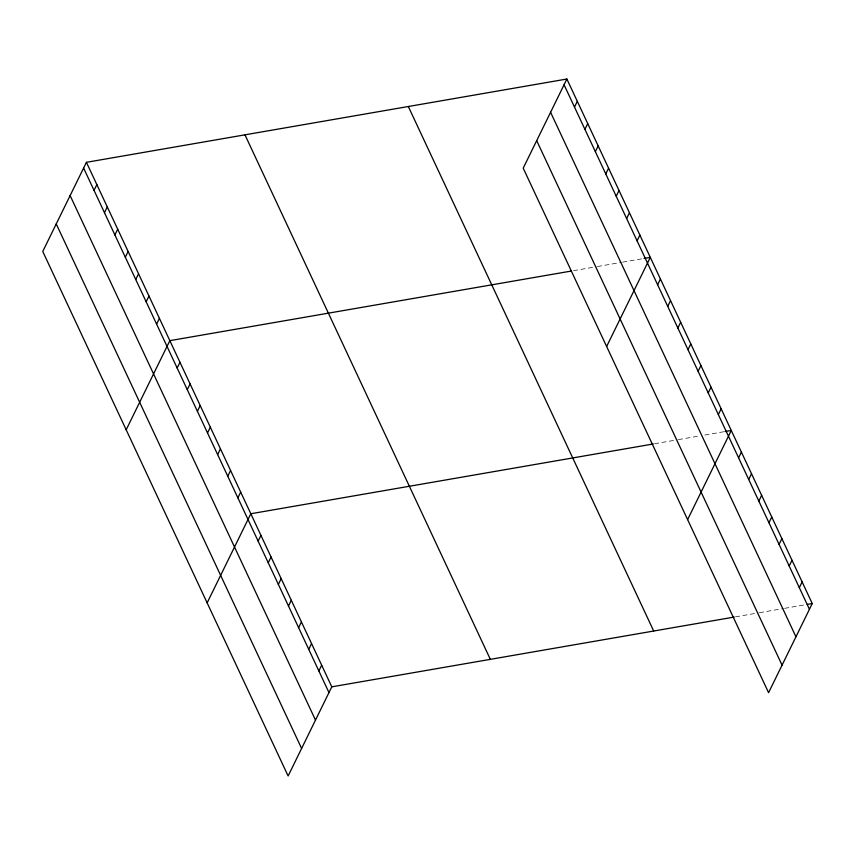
<?xml version="1.0" encoding="UTF-8"?>
<svg xmlns="http://www.w3.org/2000/svg" width="855" height="855" viewBox="0 0 855 855"><rect width="100%" height="100%" fill="white"/><g stroke="black" fill="none" stroke-linecap="round" stroke-linejoin="round"><path stroke-width="0.64" stroke-dasharray="4.28 3.21" d="M573.545 270.672L596.202 266.739M597.453 266.525L621.361 262.378M622.622 262.164L644.018 258.456M654.524 443.756L677.171 439.833M678.432 439.609L699.817 435.9M704.851 435.035L723.725 431.754M735.492 616.85L758.139 612.917M759.4 612.704L783.308 608.557M784.569 608.343L804.705 604.848"/><path stroke-width="1.28" d="M86.419 162.322L42.75 251.456L288.124 775.977L331.793 686.832L86.419 162.322L566.876 79.023L812.25 603.545L768.581 692.678L523.207 168.168L566.876 79.023M94.039 190.355L96.85 184.616M104.46 212.649L107.281 206.899M114.891 234.943L117.701 229.193M125.322 257.227L128.132 251.488M135.742 279.521L138.563 273.782M146.173 301.815L148.994 296.065M156.604 324.109L159.415 318.359M126.177 429.798L169.846 340.653L571.033 271.099M177.156 368.035L179.967 362.285M187.277 389.666L190.088 383.927M197.398 411.308L200.209 405.559M207.519 432.94L210.33 427.201M217.64 454.582L220.451 448.832M227.761 476.214L230.572 470.474M237.882 497.856L240.693 492.106M207.145 602.882L250.814 513.748L653.263 443.98M258.125 541.13L260.935 535.38M268.246 562.761L271.056 557.011M278.367 584.393L281.177 578.653M288.488 606.035L291.299 600.285M298.609 627.666L301.43 621.927M308.73 649.308L311.551 643.558M574.496 107.057L577.307 101.318M318.851 670.94L321.672 665.201M584.927 129.351L587.738 123.612M595.347 151.645L598.169 145.906M605.778 173.939L608.589 168.189M616.209 196.233L619.02 190.483M626.64 218.517L629.451 212.777M637.061 240.811L639.882 235.072M606.633 346.499L650.302 257.355L644.018 258.456M657.613 284.736L660.423 278.997M667.734 306.379L670.544 300.629M677.855 328.01L680.666 322.271M687.976 349.652L690.797 343.902M698.097 371.284L700.918 365.545M708.218 392.926L711.039 387.176M718.339 414.557L721.16 408.818M687.612 519.594L731.282 430.45L724.987 431.54M738.581 457.831L741.403 452.081M748.702 479.463L751.524 473.723M758.823 501.105L761.645 495.355M768.955 522.736L771.766 516.997M779.076 544.379L781.887 538.629M789.197 566.01L792.008 560.271M799.318 587.652L802.129 581.902M331.793 686.832L734.231 617.064M807.216 604.41L812.25 603.545M564.065 84.773L809.439 609.284M550.588 112.294L795.952 636.804M536.694 140.648L782.058 665.158M408.327 106.512L653.701 631.022M244.968 134.834L490.343 659.344M83.608 168.061L328.972 692.582M70.121 195.581L315.495 720.102M56.238 223.935L301.601 748.456"/></g></svg>
